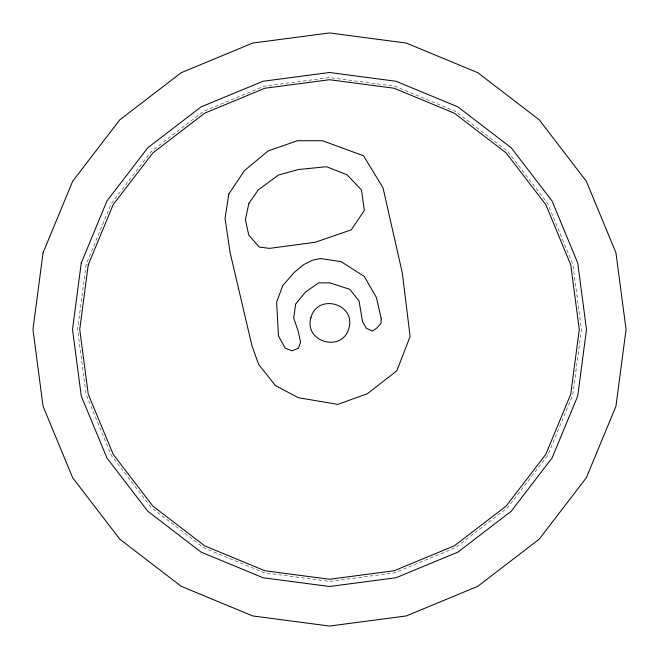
<?xml version="1.0" encoding="UTF-8"?>
<svg xmlns="http://www.w3.org/2000/svg" width="659" height="659" viewBox="0 0 659 659"><rect width="100%" height="100%" fill="white"/><g stroke="black" fill="none" stroke-linecap="round" stroke-linejoin="round"><path stroke-width="0.49" stroke-dasharray="3.29 2.47" d="M86.164 264.3L77.581 329.5L86.164 394.7L111.33 455.46L151.364 507.636L203.54 547.67L264.3 572.836L329.5 581.419L394.7 572.836L455.46 547.67L507.636 507.636L547.67 455.46L572.836 394.7L581.419 329.5L572.836 264.3L547.67 203.54L507.636 151.364L455.46 111.33L394.7 86.164L329.5 77.581L264.3 86.164L203.54 111.33L151.364 151.364L111.33 203.54L86.164 264.3"/><path stroke-width="0.99" d="M381.199 318.643L380.993 323.322L376.849 328.009L372.533 331.073L366.379 328.339L362.541 321.666L359.064 301.031L349.805 289.342L329.904 282.876L318.602 282.876L305.397 292.11L295.66 304.03L293.708 318.091L298.239 331.279L300.553 342.103L298.428 348.24L291.953 350.835L285.256 348.15L278.485 335.95L276.607 302.094L282.859 285.429L294.458 272.249L303.725 264.589L312.317 260.256L320.299 258.501L341.23 261.681L364.32 276.467L376.421 297.53L381.199 318.643M43.057 252.751L32.95 329.5L43.057 406.249L72.679 477.775L119.806 539.194L181.225 586.321L252.751 615.943L329.5 626.05L406.249 615.943L477.775 586.321L539.194 539.194L586.321 477.775L615.943 406.249L626.05 329.5L615.943 252.751L586.321 181.225L539.194 119.806L477.775 72.679L406.249 43.057L329.5 32.95L252.751 43.057L181.225 72.679L119.806 119.806L72.679 181.225L43.057 252.751M81.263 262.982L72.506 329.5L81.263 396.018L106.931 457.997L147.773 511.227L201.003 552.069L262.982 577.737L329.5 586.494L396.018 577.737L457.997 552.069L511.227 511.227L552.069 457.997L577.737 396.018L586.494 329.5L577.737 262.982L552.069 201.003L511.227 147.773L457.997 106.931L396.018 81.263L329.5 72.506L262.982 81.263L201.003 106.931L147.773 147.773L106.931 201.003L81.263 262.982M88.24 264.852L79.731 329.5L88.24 394.148L113.2 454.38L152.888 506.112L204.619 545.8L264.852 570.76L329.5 579.269L394.148 570.76L454.38 545.8L506.112 506.112L545.8 454.38L570.76 394.148L579.269 329.5L570.76 264.852L545.8 204.619L506.112 152.888L454.38 113.2L394.148 88.24L329.5 79.731L264.852 88.24L204.619 113.2L152.888 152.888L113.2 204.619L88.24 264.852M310.891 317.687C303.857 342.309 342.392 352.903 348.932 328.149C355.967 303.527 317.432 292.934 310.891 317.687M228.805 194.018L225.04 218.508L230.139 252.759L252.002 345.95L258.707 364.501L275.437 385.614L298.42 397.715L337.779 404.379L367.425 393.703L396.833 370.795L410.12 336.494L402.311 272.999L383.027 187.848L363.537 155.788L322.432 140.738L297.415 140.738L268.122 150.952L244.448 170.623L228.805 194.018M248.871 203.359L245.403 219.587L248.756 235.098L259.201 247.051L269.58 248.369L315.348 242.224L351.272 229.843L364.328 210.501L361.494 190.014L347.104 174.824L326.518 166.711L298.519 169.52L278.345 175.072L258.237 189.949L248.871 203.359"/></g></svg>
